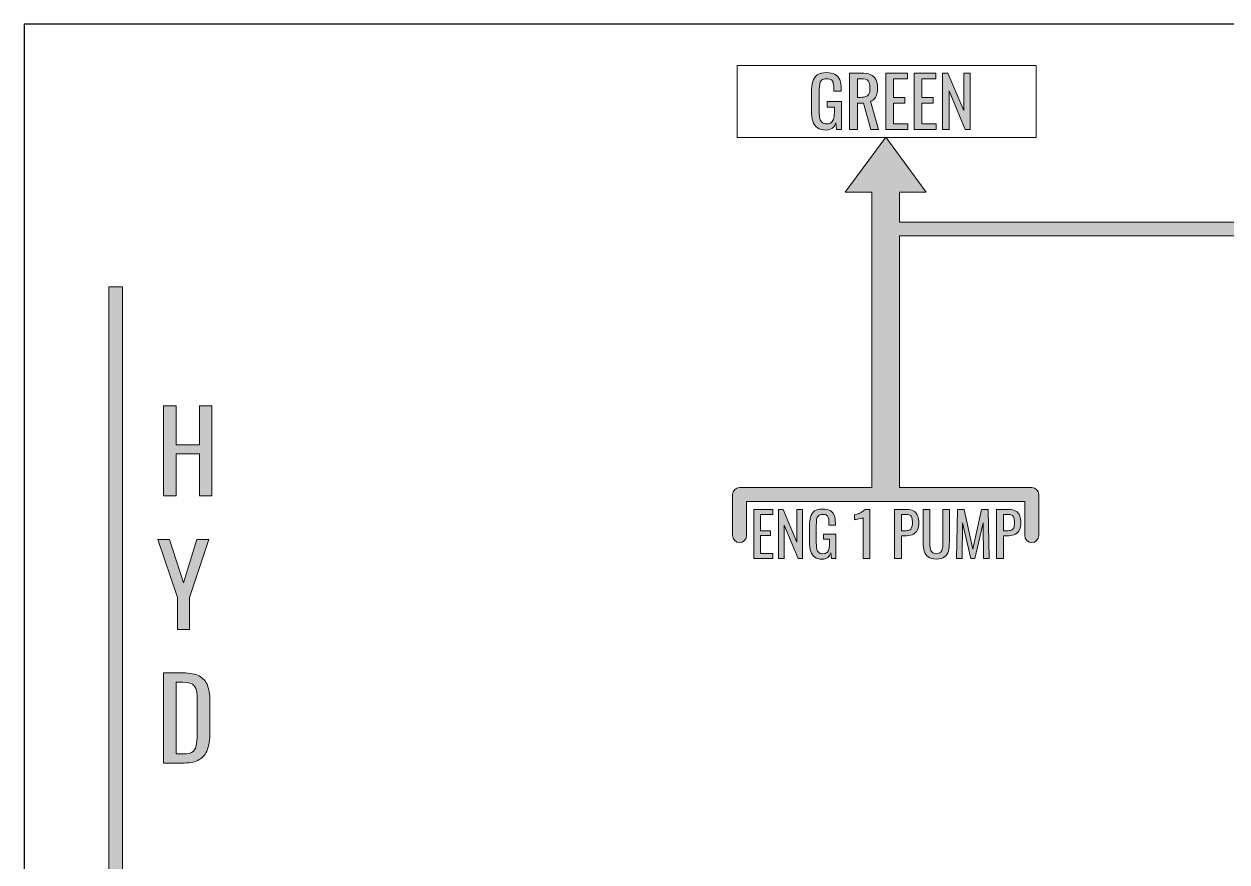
# Model space of a CAD drawing. Header units: inches. Extents: x 0 to 612, y 276 to 516.
# Drawn here: x 0.1 to 173.1, y 396 to 516.5 of the extents above; entities that cross this region are included whole.
import ezdxf

# ---------------------------------------------------------------- set-up
doc = ezdxf.new("R2010")
doc.units = ezdxf.units.IN
doc.header["$MEASUREMENT"] = 0
for name, color, linetype in [('HYD_Fuel_Holes v5_0', 7, 'Continuous'), ('LINES', 7, 'Continuous'), ('TEXT', 7, 'Continuous')]:
    doc.layers.add(name, color=color, linetype=linetype)

# ---------------------------------------------------------------- blocks, each defined once
blk = doc.blocks.new('block 7')
at = {"layer": 'HYD_Fuel_Holes v5_0', "color": 7, "lineweight": 25}
blk.add_lwpolyline([(611.88, 516.47), (0.12, 516.47)], dxfattribs=at)
blk = doc.blocks.new('block 16')
at = {"layer": 'HYD_Fuel_Holes v5_0', "color": 7, "lineweight": 25}
blk.add_lwpolyline([(0.12, 516.47), (0.12, 275.53)], dxfattribs=at)
blk = doc.blocks.new('block 127')
at = {"layer": 'LINES'}
h = blk.add_hatch(color=7, dxfattribs=at)
h.dxf.hatch_style = 2
edge = h.paths.add_edge_path()
edge.add_spline(control_points=[(395.33, 481), (395.33, 480.45), (394.89, 480), (394.33, 480), (394.33, 480), (386.77, 480), (386.77, 480), (386.22, 480), (385.77, 480.45), (385.77, 481), (385.77, 481), (385.77, 486), (385.77, 486), (385.77, 486), (354.28, 486), (354.28, 486), (354.28, 486), (354.28, 481.96), (354.28, 481.96), (354.28, 481.96), (348.8, 486), (348.8, 486), (348.8, 486), (314.43, 486), (314.43, 486), (314.01, 482.73), (311.62, 480.07), (308.49, 479.26), (308.49, 479.26), (308.49, 461.82), (308.49, 461.82), (308.49, 461.82), (327.49, 461.82), (327.49, 461.82), (328.05, 461.82), (328.49, 461.38), (328.49, 460.82), (328.49, 460.82), (328.49, 454.92), (328.49, 454.92), (328.49, 454.37), (328.05, 453.92), (327.49, 453.92), (326.94, 453.92), (326.49, 454.37), (326.49, 454.92), (326.49, 454.92), (326.49, 459.82), (326.49, 459.82), (326.49, 459.82), (286.49, 459.82), (286.49, 459.82), (286.49, 459.82), (286.49, 454.92), (286.49, 454.92), (286.49, 454.37), (286.05, 453.92), (285.49, 453.92), (284.94, 453.92), (284.49, 454.37), (284.49, 454.92), (284.49, 454.92), (284.49, 460.82), (284.49, 460.82), (284.49, 461.38), (284.94, 461.82), (285.49, 461.82), (285.49, 461.82), (304.49, 461.82), (304.49, 461.82), (304.49, 461.82), (304.49, 472.88), (304.49, 472.88), (304.49, 472.88), (283.38, 472.88), (283.38, 472.88), (283.38, 472.88), (277.91, 468.85), (277.91, 468.85), (277.91, 468.85), (277.91, 472.88), (277.91, 472.88), (277.91, 472.88), (250.32, 472.88), (250.32, 472.88), (250.32, 472.88), (250.32, 467.77), (250.32, 467.77), (250.32, 467.21), (249.87, 466.77), (249.32, 466.77), (249.32, 466.77), (243, 466.77), (243, 466.77), (242.45, 466.77), (242, 467.21), (242, 467.77), (242, 468.32), (242.45, 468.77), (243, 468.77), (243, 468.77), (248.32, 468.77), (248.32, 468.77), (248.32, 468.77), (248.32, 479), (248.32, 479), (248.32, 479), (243, 479), (243, 479), (242.45, 479), (242, 479.45), (242, 480), (242, 480.56), (242.45, 481), (243, 481), (243, 481), (249.32, 481), (249.32, 481), (249.87, 481), (250.32, 480.56), (250.32, 480), (250.32, 480), (250.32, 474.88), (250.32, 474.88), (250.32, 474.88), (277.91, 474.88), (277.91, 474.88), (277.91, 474.88), (277.91, 478.92), (277.91, 478.92), (277.91, 478.92), (283.38, 474.88), (283.38, 474.88), (283.38, 474.88), (304.49, 474.88), (304.49, 474.88), (304.49, 474.88), (304.49, 479.26), (304.49, 479.26), (301.36, 480.07), (298.97, 482.73), (298.56, 486), (298.56, 486), (126, 486), (126, 486), (126, 486), (126, 449.82), (126, 449.82), (126, 449.82), (145, 449.82), (145, 449.82), (145.55, 449.82), (146, 449.38), (146, 448.82), (146, 448.82), (146, 442.92), (146, 442.92), (146, 442.37), (145.55, 441.92), (145, 441.92), (144.45, 441.92), (144, 442.37), (144, 442.92), (144, 442.92), (144, 447.82), (144, 447.82), (144, 447.82), (104, 447.82), (104, 447.82), (104, 447.82), (104, 442.92), (104, 442.92), (104, 442.37), (103.55, 441.92), (103, 441.92), (102.45, 441.92), (102, 442.37), (102, 442.92), (102, 442.92), (102, 448.82), (102, 448.82), (102, 449.38), (102.45, 449.82), (103, 449.82), (103, 449.82), (122, 449.82), (122, 449.82), (122, 449.82), (122, 492.3), (122, 492.3), (122, 492.3), (118.16, 492.3), (118.16, 492.3), (118.16, 492.3), (124, 500.23), (124, 500.23), (124, 500.23), (129.84, 492.3), (129.84, 492.3), (129.84, 492.3), (126, 492.3), (126, 492.3), (126, 492.3), (126, 488), (126, 488), (126, 488), (299.5, 488), (299.5, 488), (300.05, 488), (300.5, 487.55), (300.5, 487), (300.5, 484.39), (302.17, 482.17), (304.49, 481.35), (304.49, 481.35), (304.49, 495.65), (304.49, 495.65), (304.49, 495.65), (300.65, 495.65), (300.65, 495.65), (300.65, 495.65), (306.49, 503.59), (306.49, 503.59), (306.49, 503.59), (312.34, 495.65), (312.34, 495.65), (312.34, 495.65), (308.49, 495.65), (308.49, 495.65), (308.49, 495.65), (308.49, 481.35), (308.49, 481.35), (310.82, 482.17), (312.49, 484.39), (312.49, 487), (312.49, 487.55), (312.94, 488), (313.49, 488), (313.49, 488), (348.8, 488), (348.8, 488), (348.8, 488), (354.28, 492.04), (354.28, 492.04), (354.28, 492.04), (354.28, 488), (354.28, 488), (354.28, 488), (385.77, 488), (385.77, 488), (385.77, 488), (385.77, 493), (385.77, 493), (385.77, 493.55), (386.22, 494), (386.77, 494), (386.77, 494), (394.33, 494), (394.33, 494), (394.89, 494), (395.33, 493.55), (395.33, 493), (395.33, 492.45), (394.89, 492), (394.33, 492), (394.33, 492), (387.77, 492), (387.77, 492), (387.77, 492), (387.77, 482), (387.77, 482), (387.77, 482), (394.33, 482), (394.33, 482), (394.89, 482), (395.33, 481.55), (395.33, 481)], knot_values=[0, 0, 0, 0, 1, 1, 1, 2, 2, 2, 3, 3, 3, 4, 4, 4, 5, 5, 5, 6, 6, 6, 7, 7, 7, 8, 8, 8, 9, 9, 9, 10, 10, 10, 11, 11, 11, 12, 12, 12, 13, 13, 13, 14, 14, 14, 15, 15, 15, 16, 16, 16, 17, 17, 17, 18, 18, 18, 19, 19, 19, 20, 20, 20, 21, 21, 21, 22, 22, 22, 23, 23, 23, 24, 24, 24, 25, 25, 25, 26, 26, 26, 27, 27, 27, 28, 28, 28, 29, 29, 29, 30, 30, 30, 31, 31, 31, 32, 32, 32, 33, 33, 33, 34, 34, 34, 35, 35, 35, 36, 36, 36, 37, 37, 37, 38, 38, 38, 39, 39, 39, 40, 40, 40, 41, 41, 41, 42, 42, 42, 43, 43, 43, 44, 44, 44, 45, 45, 45, 46, 46, 46, 47, 47, 47, 48, 48, 48, 49, 49, 49, 50, 50, 50, 51, 51, 51, 52, 52, 52, 53, 53, 53, 54, 54, 54, 55, 55, 55, 56, 56, 56, 57, 57, 57, 58, 58, 58, 59, 59, 59, 60, 60, 60, 61, 61, 61, 62, 62, 62, 63, 63, 63, 64, 64, 64, 65, 65, 65, 66, 66, 66, 67, 67, 67, 68, 68, 68, 69, 69, 69, 70, 70, 70, 71, 71, 71, 72, 72, 72, 73, 73, 73, 74, 74, 74, 75, 75, 75, 76, 76, 76, 77, 77, 77, 78, 78, 78, 79, 79, 79, 80, 80, 80, 81, 81, 81, 82, 82, 82, 83, 83, 83, 84, 84, 84, 85, 85, 85, 86, 86, 86, 87, 87, 87, 88, 88, 88, 89, 89, 89, 90, 90, 90, 91, 91, 91, 92, 92, 92, 92], degree=3, periodic=0)
at = {"layer": 'LINES', "lineweight": 0}
blk.add_open_spline([(395.33, 481), (395.33, 480.45), (394.89, 480), (394.33, 480), (394.33, 480), (386.77, 480), (386.77, 480), (386.22, 480), (385.77, 480.45), (385.77, 481), (385.77, 481), (385.77, 486), (385.77, 486), (385.77, 486), (354.28, 486), (354.28, 486), (354.28, 486), (354.28, 481.96), (354.28, 481.96), (354.28, 481.96), (348.8, 486), (348.8, 486), (348.8, 486), (314.43, 486), (314.43, 486), (314.01, 482.73), (311.62, 480.07), (308.49, 479.26), (308.49, 479.26), (308.49, 461.82), (308.49, 461.82), (308.49, 461.82), (327.49, 461.82), (327.49, 461.82), (328.05, 461.82), (328.49, 461.38), (328.49, 460.82), (328.49, 460.82), (328.49, 454.92), (328.49, 454.92), (328.49, 454.37), (328.05, 453.92), (327.49, 453.92), (326.94, 453.92), (326.49, 454.37), (326.49, 454.92), (326.49, 454.92), (326.49, 459.82), (326.49, 459.82), (326.49, 459.82), (286.49, 459.82), (286.49, 459.82), (286.49, 459.82), (286.49, 454.92), (286.49, 454.92), (286.49, 454.37), (286.05, 453.92), (285.49, 453.92), (284.94, 453.92), (284.49, 454.37), (284.49, 454.92), (284.49, 454.92), (284.49, 460.82), (284.49, 460.82), (284.49, 461.38), (284.94, 461.82), (285.49, 461.82), (285.49, 461.82), (304.49, 461.82), (304.49, 461.82), (304.49, 461.82), (304.49, 472.88), (304.49, 472.88), (304.49, 472.88), (283.38, 472.88), (283.38, 472.88), (283.38, 472.88), (277.91, 468.85), (277.91, 468.85), (277.91, 468.85), (277.91, 472.88), (277.91, 472.88), (277.91, 472.88), (250.32, 472.88), (250.32, 472.88), (250.32, 472.88), (250.32, 467.77), (250.32, 467.77), (250.32, 467.21), (249.87, 466.77), (249.32, 466.77), (249.32, 466.77), (243, 466.77), (243, 466.77), (242.45, 466.77), (242, 467.21), (242, 467.77), (242, 468.32), (242.45, 468.77), (243, 468.77), (243, 468.77), (248.32, 468.77), (248.32, 468.77), (248.32, 468.77), (248.32, 479), (248.32, 479), (248.32, 479), (243, 479), (243, 479), (242.45, 479), (242, 479.45), (242, 480), (242, 480.56), (242.45, 481), (243, 481), (243, 481), (249.32, 481), (249.32, 481), (249.87, 481), (250.32, 480.56), (250.32, 480), (250.32, 480), (250.32, 474.88), (250.32, 474.88), (250.32, 474.88), (277.91, 474.88), (277.91, 474.88), (277.91, 474.88), (277.91, 478.92), (277.91, 478.92), (277.91, 478.92), (283.38, 474.88), (283.38, 474.88), (283.38, 474.88), (304.49, 474.88), (304.49, 474.88), (304.49, 474.88), (304.49, 479.26), (304.49, 479.26), (301.36, 480.07), (298.97, 482.73), (298.56, 486), (298.56, 486), (126, 486), (126, 486), (126, 486), (126, 449.82), (126, 449.82), (126, 449.82), (145, 449.82), (145, 449.82), (145.55, 449.82), (146, 449.38), (146, 448.82), (146, 448.82), (146, 442.92), (146, 442.92), (146, 442.37), (145.55, 441.92), (145, 441.92), (144.45, 441.92), (144, 442.37), (144, 442.92), (144, 442.92), (144, 447.82), (144, 447.82), (144, 447.82), (104, 447.82), (104, 447.82), (104, 447.82), (104, 442.92), (104, 442.92), (104, 442.37), (103.55, 441.92), (103, 441.92), (102.45, 441.92), (102, 442.37), (102, 442.92), (102, 442.92), (102, 448.82), (102, 448.82), (102, 449.38), (102.45, 449.82), (103, 449.82), (103, 449.82), (122, 449.82), (122, 449.82), (122, 449.82), (122, 492.3), (122, 492.3), (122, 492.3), (118.16, 492.3), (118.16, 492.3), (118.16, 492.3), (124, 500.23), (124, 500.23), (124, 500.23), (129.84, 492.3), (129.84, 492.3), (129.84, 492.3), (126, 492.3), (126, 492.3), (126, 492.3), (126, 488), (126, 488), (126, 488), (299.5, 488), (299.5, 488), (300.05, 488), (300.5, 487.55), (300.5, 487), (300.5, 484.39), (302.17, 482.17), (304.49, 481.35), (304.49, 481.35), (304.49, 495.65), (304.49, 495.65), (304.49, 495.65), (300.65, 495.65), (300.65, 495.65), (300.65, 495.65), (306.49, 503.59), (306.49, 503.59), (306.49, 503.59), (312.34, 495.65), (312.34, 495.65), (312.34, 495.65), (308.49, 495.65), (308.49, 495.65), (308.49, 495.65), (308.49, 481.35), (308.49, 481.35), (310.82, 482.17), (312.49, 484.39), (312.49, 487), (312.49, 487.55), (312.94, 488), (313.49, 488), (313.49, 488), (348.8, 488), (348.8, 488), (348.8, 488), (354.28, 492.04), (354.28, 492.04), (354.28, 492.04), (354.28, 488), (354.28, 488), (354.28, 488), (385.77, 488), (385.77, 488), (385.77, 488), (385.77, 493), (385.77, 493), (385.77, 493.55), (386.22, 494), (386.77, 494), (386.77, 494), (394.33, 494), (394.33, 494), (394.89, 494), (395.33, 493.55), (395.33, 493), (395.33, 492.45), (394.89, 492), (394.33, 492), (394.33, 492), (387.77, 492), (387.77, 492), (387.77, 492), (387.77, 482), (387.77, 482), (387.77, 482), (394.33, 482), (394.33, 482), (394.89, 482), (395.33, 481.55), (395.33, 481)], degree=3, knots=[0, 0, 0, 0, 1, 1, 1, 2, 2, 2, 3, 3, 3, 4, 4, 4, 5, 5, 5, 6, 6, 6, 7, 7, 7, 8, 8, 8, 9, 9, 9, 10, 10, 10, 11, 11, 11, 12, 12, 12, 13, 13, 13, 14, 14, 14, 15, 15, 15, 16, 16, 16, 17, 17, 17, 18, 18, 18, 19, 19, 19, 20, 20, 20, 21, 21, 21, 22, 22, 22, 23, 23, 23, 24, 24, 24, 25, 25, 25, 26, 26, 26, 27, 27, 27, 28, 28, 28, 29, 29, 29, 30, 30, 30, 31, 31, 31, 32, 32, 32, 33, 33, 33, 34, 34, 34, 35, 35, 35, 36, 36, 36, 37, 37, 37, 38, 38, 38, 39, 39, 39, 40, 40, 40, 41, 41, 41, 42, 42, 42, 43, 43, 43, 44, 44, 44, 45, 45, 45, 46, 46, 46, 47, 47, 47, 48, 48, 48, 49, 49, 49, 50, 50, 50, 51, 51, 51, 52, 52, 52, 53, 53, 53, 54, 54, 54, 55, 55, 55, 56, 56, 56, 57, 57, 57, 58, 58, 58, 59, 59, 59, 60, 60, 60, 61, 61, 61, 62, 62, 62, 63, 63, 63, 64, 64, 64, 65, 65, 65, 66, 66, 66, 67, 67, 67, 68, 68, 68, 69, 69, 69, 70, 70, 70, 71, 71, 71, 72, 72, 72, 73, 73, 73, 74, 74, 74, 75, 75, 75, 76, 76, 76, 77, 77, 77, 78, 78, 78, 79, 79, 79, 80, 80, 80, 81, 81, 81, 82, 82, 82, 83, 83, 83, 84, 84, 84, 85, 85, 85, 86, 86, 86, 87, 87, 87, 88, 88, 88, 89, 89, 89, 90, 90, 90, 91, 91, 91, 92, 92, 92, 92], dxfattribs=at)
blk = doc.blocks.new('block 129')
at = {"layer": 'TEXT'}
h = blk.add_hatch(color=7, dxfattribs=at)
h.dxf.hatch_style = 2
edge = h.paths.add_edge_path()
edge.add_spline(control_points=[(115.4, 505.4), (114.9, 505.4), (114.49, 505.51), (114.19, 505.73), (113.88, 505.94), (113.66, 506.26), (113.53, 506.67), (113.39, 507.08), (113.32, 507.58), (113.32, 508.16), (113.32, 508.16), (113.32, 510.87), (113.32, 510.87), (113.32, 511.46), (113.38, 511.97), (113.51, 512.38), (113.63, 512.8), (113.85, 513.12), (114.17, 513.34), (114.48, 513.56), (114.93, 513.67), (115.49, 513.67), (116, 513.67), (116.41, 513.58), (116.72, 513.42), (117.03, 513.25), (117.25, 512.98), (117.39, 512.63), (117.53, 512.29), (117.6, 511.84), (117.6, 511.31), (117.6, 511.31), (117.6, 511.01), (117.6, 511.01), (117.6, 511.01), (116.54, 511.01), (116.54, 511.01), (116.54, 511.01), (116.54, 511.26), (116.54, 511.26), (116.54, 511.61), (116.52, 511.9), (116.47, 512.12), (116.43, 512.35), (116.33, 512.52), (116.19, 512.62), (116.04, 512.73), (115.82, 512.79), (115.51, 512.79), (115.18, 512.79), (114.94, 512.71), (114.79, 512.56), (114.64, 512.41), (114.54, 512.2), (114.51, 511.94), (114.47, 511.67), (114.45, 511.37), (114.45, 511.04), (114.45, 511.04), (114.45, 508.04), (114.45, 508.04), (114.45, 507.65), (114.48, 507.33), (114.54, 507.07), (114.59, 506.81), (114.7, 506.62), (114.86, 506.49), (115.02, 506.36), (115.25, 506.3), (115.54, 506.3), (115.84, 506.3), (116.06, 506.37), (116.22, 506.51), (116.38, 506.65), (116.49, 506.86), (116.55, 507.13), (116.61, 507.4), (116.64, 507.74), (116.64, 508.15), (116.64, 508.15), (116.64, 508.71), (116.64, 508.71), (116.64, 508.71), (115.61, 508.71), (115.61, 508.71), (115.61, 508.71), (115.61, 509.51), (115.61, 509.51), (115.61, 509.51), (117.66, 509.51), (117.66, 509.51), (117.66, 509.51), (117.66, 505.5), (117.66, 505.5), (117.66, 505.5), (116.95, 505.5), (116.95, 505.5), (116.95, 505.5), (116.84, 506.43), (116.84, 506.43), (116.74, 506.13), (116.57, 505.88), (116.34, 505.69), (116.12, 505.5), (115.8, 505.4), (115.4, 505.4)], knot_values=[0, 0, 0, 0, 1, 1, 1, 2, 2, 2, 3, 3, 3, 4, 4, 4, 5, 5, 5, 6, 6, 6, 7, 7, 7, 8, 8, 8, 9, 9, 9, 10, 10, 10, 11, 11, 11, 12, 12, 12, 13, 13, 13, 14, 14, 14, 15, 15, 15, 16, 16, 16, 17, 17, 17, 18, 18, 18, 19, 19, 19, 20, 20, 20, 21, 21, 21, 22, 22, 22, 23, 23, 23, 24, 24, 24, 25, 25, 25, 26, 26, 26, 27, 27, 27, 28, 28, 28, 29, 29, 29, 30, 30, 30, 31, 31, 31, 32, 32, 32, 33, 33, 33, 34, 34, 34, 35, 35, 35, 35], degree=3, periodic=0)
h = blk.add_hatch(color=7, dxfattribs=at)
h.dxf.hatch_style = 2
edge = h.paths.add_edge_path()
edge.add_spline(control_points=[(118.82, 505.5), (118.82, 505.5), (118.82, 513.6), (118.82, 513.6), (118.82, 513.6), (120.45, 513.6), (120.45, 513.6), (120.99, 513.6), (121.44, 513.53), (121.79, 513.38), (122.15, 513.24), (122.41, 513.01), (122.58, 512.69), (122.75, 512.38), (122.83, 511.96), (122.83, 511.45), (122.83, 511.14), (122.8, 510.85), (122.73, 510.6), (122.67, 510.34), (122.56, 510.12), (122.41, 509.94), (122.27, 509.77), (122.07, 509.64), (121.83, 509.56), (121.83, 509.56), (122.98, 505.5), (122.98, 505.5), (122.98, 505.5), (121.89, 505.5), (121.89, 505.5), (121.89, 505.5), (120.83, 509.3), (120.83, 509.3), (120.83, 509.3), (119.95, 509.3), (119.95, 509.3), (119.95, 509.3), (119.95, 505.5), (119.95, 505.5), (119.95, 505.5), (118.82, 505.5), (118.82, 505.5)], knot_values=[0, 0, 0, 0, 1, 1, 1, 2, 2, 2, 3, 3, 3, 4, 4, 4, 5, 5, 5, 6, 6, 6, 7, 7, 7, 8, 8, 8, 9, 9, 9, 10, 10, 10, 11, 11, 11, 12, 12, 12, 13, 13, 13, 14, 14, 14, 14], degree=3, periodic=0)
edge = h.paths.add_edge_path()
edge.add_spline(control_points=[(119.95, 510.11), (119.95, 510.11), (120.38, 510.11), (120.38, 510.11), (120.7, 510.11), (120.96, 510.15), (121.16, 510.23), (121.36, 510.31), (121.51, 510.45), (121.6, 510.64), (121.7, 510.83), (121.74, 511.1), (121.74, 511.45), (121.74, 511.92), (121.66, 512.27), (121.48, 512.48), (121.31, 512.69), (120.97, 512.79), (120.45, 512.79), (120.45, 512.79), (119.95, 512.79), (119.95, 512.79), (119.95, 512.79), (119.95, 510.11), (119.95, 510.11)], knot_values=[0, 0, 0, 0, 1, 1, 1, 2, 2, 2, 3, 3, 3, 4, 4, 4, 5, 5, 5, 6, 6, 6, 7, 7, 7, 8, 8, 8, 8], degree=3, periodic=0)
h = blk.add_hatch(color=7, dxfattribs=at)
h.dxf.hatch_style = 2
h.paths.add_polyline_path([(124.01, 505.5), (124.01, 513.6), (127.15, 513.6), (127.15, 512.76), (125.14, 512.76), (125.14, 510.08), (126.77, 510.08), (126.77, 509.28), (125.14, 509.28), (125.14, 506.31), (127.17, 506.31), (127.17, 505.5)])
h = blk.add_hatch(color=7, dxfattribs=at)
h.dxf.hatch_style = 2
h.paths.add_polyline_path([(128.08, 505.5), (128.08, 513.6), (131.22, 513.6), (131.22, 512.76), (129.21, 512.76), (129.21, 510.08), (130.84, 510.08), (130.84, 509.28), (129.21, 509.28), (129.21, 506.31), (131.24, 506.31), (131.24, 505.5)])
h = blk.add_hatch(color=7, dxfattribs=at)
h.dxf.hatch_style = 2
h.paths.add_polyline_path([(132.15, 505.5), (132.15, 513.6), (132.92, 513.6), (135.22, 508.22), (135.22, 513.6), (136.16, 513.6), (136.16, 505.5), (135.44, 505.5), (133.11, 511.03), (133.11, 505.5)])
at = {"layer": 'TEXT', "lineweight": 0}
for points in [[(124.01, 505.5), (124.01, 513.6), (127.15, 513.6), (127.15, 512.76), (125.14, 512.76), (125.14, 510.08), (126.77, 510.08), (126.77, 509.28), (125.14, 509.28), (125.14, 506.31), (127.17, 506.31), (127.17, 505.5), (124.01, 505.5)], [(128.08, 505.5), (128.08, 513.6), (131.22, 513.6), (131.22, 512.76), (129.21, 512.76), (129.21, 510.08), (130.84, 510.08), (130.84, 509.28), (129.21, 509.28), (129.21, 506.31), (131.24, 506.31), (131.24, 505.5), (128.08, 505.5)], [(132.15, 505.5), (132.15, 513.6), (132.92, 513.6), (135.22, 508.22), (135.22, 513.6), (136.16, 513.6), (136.16, 505.5), (135.44, 505.5), (133.11, 511.03), (133.11, 505.5), (132.15, 505.5)]]:
    blk.add_lwpolyline(points, dxfattribs=at)
for points, knots in [([(115.4, 505.4), (114.9, 505.4), (114.49, 505.51), (114.19, 505.73), (113.88, 505.94), (113.66, 506.26), (113.53, 506.67), (113.39, 507.08), (113.32, 507.58), (113.32, 508.16), (113.32, 508.16), (113.32, 510.87), (113.32, 510.87), (113.32, 511.46), (113.38, 511.97), (113.51, 512.38), (113.63, 512.8), (113.85, 513.12), (114.17, 513.34), (114.48, 513.56), (114.93, 513.67), (115.49, 513.67), (116, 513.67), (116.41, 513.58), (116.72, 513.42), (117.03, 513.25), (117.25, 512.98), (117.39, 512.63), (117.53, 512.29), (117.6, 511.84), (117.6, 511.31), (117.6, 511.31), (117.6, 511.01), (117.6, 511.01), (117.6, 511.01), (116.54, 511.01), (116.54, 511.01), (116.54, 511.01), (116.54, 511.26), (116.54, 511.26), (116.54, 511.61), (116.52, 511.9), (116.47, 512.12), (116.43, 512.35), (116.33, 512.52), (116.19, 512.62), (116.04, 512.73), (115.82, 512.79), (115.51, 512.79), (115.18, 512.79), (114.94, 512.71), (114.79, 512.56), (114.64, 512.41), (114.54, 512.2), (114.51, 511.94), (114.47, 511.67), (114.45, 511.37), (114.45, 511.04), (114.45, 511.04), (114.45, 508.04), (114.45, 508.04), (114.45, 507.65), (114.48, 507.33), (114.54, 507.07), (114.59, 506.81), (114.7, 506.62), (114.86, 506.49), (115.02, 506.36), (115.25, 506.3), (115.54, 506.3), (115.84, 506.3), (116.06, 506.37), (116.22, 506.51), (116.38, 506.65), (116.49, 506.86), (116.55, 507.13), (116.61, 507.4), (116.64, 507.74), (116.64, 508.15), (116.64, 508.15), (116.64, 508.71), (116.64, 508.71), (116.64, 508.71), (115.61, 508.71), (115.61, 508.71), (115.61, 508.71), (115.61, 509.51), (115.61, 509.51), (115.61, 509.51), (117.66, 509.51), (117.66, 509.51), (117.66, 509.51), (117.66, 505.5), (117.66, 505.5), (117.66, 505.5), (116.95, 505.5), (116.95, 505.5), (116.95, 505.5), (116.84, 506.43), (116.84, 506.43), (116.74, 506.13), (116.57, 505.88), (116.34, 505.69), (116.12, 505.5), (115.8, 505.4), (115.4, 505.4)], [0, 0, 0, 0, 1, 1, 1, 2, 2, 2, 3, 3, 3, 4, 4, 4, 5, 5, 5, 6, 6, 6, 7, 7, 7, 8, 8, 8, 9, 9, 9, 10, 10, 10, 11, 11, 11, 12, 12, 12, 13, 13, 13, 14, 14, 14, 15, 15, 15, 16, 16, 16, 17, 17, 17, 18, 18, 18, 19, 19, 19, 20, 20, 20, 21, 21, 21, 22, 22, 22, 23, 23, 23, 24, 24, 24, 25, 25, 25, 26, 26, 26, 27, 27, 27, 28, 28, 28, 29, 29, 29, 30, 30, 30, 31, 31, 31, 32, 32, 32, 33, 33, 33, 34, 34, 34, 35, 35, 35, 35]), ([(118.82, 505.5), (118.82, 505.5), (118.82, 513.6), (118.82, 513.6), (118.82, 513.6), (120.45, 513.6), (120.45, 513.6), (120.99, 513.6), (121.44, 513.53), (121.79, 513.38), (122.15, 513.24), (122.41, 513.01), (122.58, 512.69), (122.75, 512.38), (122.83, 511.96), (122.83, 511.45), (122.83, 511.14), (122.8, 510.85), (122.73, 510.6), (122.67, 510.34), (122.56, 510.12), (122.41, 509.94), (122.27, 509.77), (122.07, 509.64), (121.83, 509.56), (121.83, 509.56), (122.98, 505.5), (122.98, 505.5), (122.98, 505.5), (121.89, 505.5), (121.89, 505.5), (121.89, 505.5), (120.83, 509.3), (120.83, 509.3), (120.83, 509.3), (119.95, 509.3), (119.95, 509.3), (119.95, 509.3), (119.95, 505.5), (119.95, 505.5), (119.95, 505.5), (118.82, 505.5), (118.82, 505.5)], [0, 0, 0, 0, 1, 1, 1, 2, 2, 2, 3, 3, 3, 4, 4, 4, 5, 5, 5, 6, 6, 6, 7, 7, 7, 8, 8, 8, 9, 9, 9, 10, 10, 10, 11, 11, 11, 12, 12, 12, 13, 13, 13, 14, 14, 14, 14]), ([(119.95, 510.11), (119.95, 510.11), (120.38, 510.11), (120.38, 510.11), (120.7, 510.11), (120.96, 510.15), (121.16, 510.23), (121.36, 510.31), (121.51, 510.45), (121.6, 510.64), (121.7, 510.83), (121.74, 511.1), (121.74, 511.45), (121.74, 511.92), (121.66, 512.27), (121.48, 512.48), (121.31, 512.69), (120.97, 512.79), (120.45, 512.79), (120.45, 512.79), (119.95, 512.79), (119.95, 512.79), (119.95, 512.79), (119.95, 510.11), (119.95, 510.11)], [0, 0, 0, 0, 1, 1, 1, 2, 2, 2, 3, 3, 3, 4, 4, 4, 5, 5, 5, 6, 6, 6, 7, 7, 7, 8, 8, 8, 8])]:
    blk.add_open_spline(points, degree=3, knots=knots, dxfattribs=at)
blk = doc.blocks.new('block 136')
at = {"layer": 'TEXT'}
h = blk.add_hatch(color=7, dxfattribs=at)
h.dxf.hatch_style = 2
h.paths.add_polyline_path([(105.41, 439.42), (105.41, 446.71), (108.24, 446.71), (108.24, 445.96), (106.43, 445.96), (106.43, 443.54), (107.89, 443.54), (107.89, 442.82), (106.43, 442.82), (106.43, 440.15), (108.25, 440.15), (108.25, 439.42)])
h = blk.add_hatch(color=7, dxfattribs=at)
h.dxf.hatch_style = 2
h.paths.add_polyline_path([(109.07, 439.42), (109.07, 446.71), (109.77, 446.71), (111.84, 441.87), (111.84, 446.71), (112.68, 446.71), (112.68, 439.42), (112.03, 439.42), (109.94, 444.4), (109.94, 439.42)])
h = blk.add_hatch(color=7, dxfattribs=at)
h.dxf.hatch_style = 2
edge = h.paths.add_edge_path()
edge.add_spline(control_points=[(115.56, 439.33), (115.11, 439.33), (114.74, 439.43), (114.47, 439.62), (114.2, 439.82), (114, 440.1), (113.87, 440.48), (113.75, 440.85), (113.69, 441.29), (113.69, 441.82), (113.69, 441.82), (113.69, 444.25), (113.69, 444.25), (113.69, 444.79), (113.75, 445.24), (113.86, 445.62), (113.97, 445.99), (114.17, 446.28), (114.45, 446.48), (114.74, 446.68), (115.13, 446.77), (115.64, 446.77), (116.1, 446.77), (116.47, 446.7), (116.75, 446.55), (117.02, 446.39), (117.23, 446.16), (117.35, 445.84), (117.48, 445.53), (117.54, 445.13), (117.54, 444.65), (117.54, 444.65), (117.54, 444.38), (117.54, 444.38), (117.54, 444.38), (116.59, 444.38), (116.59, 444.38), (116.59, 444.38), (116.59, 444.61), (116.59, 444.61), (116.59, 444.92), (116.57, 445.18), (116.52, 445.38), (116.48, 445.59), (116.4, 445.74), (116.27, 445.83), (116.14, 445.93), (115.94, 445.98), (115.66, 445.98), (115.36, 445.98), (115.14, 445.91), (115.01, 445.78), (114.87, 445.64), (114.79, 445.45), (114.76, 445.21), (114.72, 444.98), (114.71, 444.71), (114.71, 444.41), (114.71, 444.41), (114.71, 441.71), (114.71, 441.71), (114.71, 441.36), (114.73, 441.07), (114.78, 440.83), (114.83, 440.6), (114.93, 440.43), (115.08, 440.31), (115.22, 440.2), (115.42, 440.14), (115.69, 440.14), (115.95, 440.14), (116.16, 440.21), (116.3, 440.33), (116.44, 440.46), (116.54, 440.64), (116.6, 440.89), (116.65, 441.13), (116.68, 441.44), (116.68, 441.81), (116.68, 441.81), (116.68, 442.31), (116.68, 442.31), (116.68, 442.31), (115.75, 442.31), (115.75, 442.31), (115.75, 442.31), (115.75, 443.03), (115.75, 443.03), (115.75, 443.03), (117.6, 443.03), (117.6, 443.03), (117.6, 443.03), (117.6, 439.42), (117.6, 439.42), (117.6, 439.42), (116.96, 439.42), (116.96, 439.42), (116.96, 439.42), (116.86, 440.26), (116.86, 440.26), (116.76, 439.99), (116.61, 439.77), (116.41, 439.59), (116.2, 439.42), (115.92, 439.33), (115.56, 439.33)], knot_values=[0, 0, 0, 0, 1, 1, 1, 2, 2, 2, 3, 3, 3, 4, 4, 4, 5, 5, 5, 6, 6, 6, 7, 7, 7, 8, 8, 8, 9, 9, 9, 10, 10, 10, 11, 11, 11, 12, 12, 12, 13, 13, 13, 14, 14, 14, 15, 15, 15, 16, 16, 16, 17, 17, 17, 18, 18, 18, 19, 19, 19, 20, 20, 20, 21, 21, 21, 22, 22, 22, 23, 23, 23, 24, 24, 24, 25, 25, 25, 26, 26, 26, 27, 27, 27, 28, 28, 28, 29, 29, 29, 30, 30, 30, 31, 31, 31, 32, 32, 32, 33, 33, 33, 34, 34, 34, 35, 35, 35, 35], degree=3, periodic=0)
h = blk.add_hatch(color=7, dxfattribs=at)
h.dxf.hatch_style = 2
edge = h.paths.add_edge_path()
edge.add_spline(control_points=[(121.67, 439.42), (121.67, 439.42), (121.67, 445.45), (121.67, 445.45), (121.67, 445.45), (121.6, 445.43), (121.47, 445.4), (121.34, 445.37), (121.2, 445.34), (121.03, 445.31), (120.87, 445.28), (120.73, 445.25), (120.6, 445.23), (120.48, 445.2), (120.41, 445.19), (120.4, 445.19), (120.4, 445.19), (120.4, 445.92), (120.4, 445.92), (120.51, 445.94), (120.62, 445.98), (120.76, 446.02), (120.89, 446.06), (121.03, 446.11), (121.17, 446.17), (121.31, 446.23), (121.45, 446.31), (121.58, 446.4), (121.71, 446.49), (121.82, 446.59), (121.91, 446.71), (121.91, 446.71), (122.64, 446.71), (122.64, 446.71), (122.64, 446.71), (122.64, 439.42), (122.64, 439.42), (122.64, 439.42), (121.67, 439.42), (121.67, 439.42)], knot_values=[0, 0, 0, 0, 1, 1, 1, 2, 2, 2, 3, 3, 3, 4, 4, 4, 5, 5, 5, 6, 6, 6, 7, 7, 7, 8, 8, 8, 9, 9, 9, 10, 10, 10, 11, 11, 11, 12, 12, 12, 13, 13, 13, 13], degree=3, periodic=0)
h = blk.add_hatch(color=7, dxfattribs=at)
h.dxf.hatch_style = 2
edge = h.paths.add_edge_path()
edge.add_spline(control_points=[(126.33, 439.42), (126.33, 439.42), (126.33, 446.71), (126.33, 446.71), (126.33, 446.71), (128.13, 446.71), (128.13, 446.71), (128.57, 446.71), (128.92, 446.63), (129.18, 446.47), (129.44, 446.31), (129.63, 446.08), (129.75, 445.78), (129.87, 445.48), (129.93, 445.12), (129.93, 444.7), (129.93, 444.31), (129.87, 443.98), (129.73, 443.7), (129.6, 443.41), (129.4, 443.2), (129.13, 443.04), (128.87, 442.89), (128.54, 442.81), (128.14, 442.81), (128.14, 442.81), (127.34, 442.81), (127.34, 442.81), (127.34, 442.81), (127.34, 439.42), (127.34, 439.42), (127.34, 439.42), (126.33, 439.42), (126.33, 439.42)], knot_values=[0, 0, 0, 0, 1, 1, 1, 2, 2, 2, 3, 3, 3, 4, 4, 4, 5, 5, 5, 6, 6, 6, 7, 7, 7, 8, 8, 8, 9, 9, 9, 10, 10, 10, 11, 11, 11, 11], degree=3, periodic=0)
edge = h.paths.add_edge_path()
edge.add_spline(control_points=[(127.34, 443.54), (127.34, 443.54), (127.81, 443.54), (127.81, 443.54), (128.1, 443.54), (128.34, 443.58), (128.5, 443.64), (128.67, 443.71), (128.79, 443.82), (128.86, 443.99), (128.94, 444.15), (128.97, 444.39), (128.97, 444.69), (128.97, 445.03), (128.95, 445.3), (128.9, 445.49), (128.84, 445.67), (128.74, 445.8), (128.58, 445.88), (128.41, 445.95), (128.16, 445.98), (127.82, 445.98), (127.82, 445.98), (127.34, 445.98), (127.34, 445.98), (127.34, 445.98), (127.34, 443.54), (127.34, 443.54)], knot_values=[0, 0, 0, 0, 1, 1, 1, 2, 2, 2, 3, 3, 3, 4, 4, 4, 5, 5, 5, 6, 6, 6, 7, 7, 7, 8, 8, 8, 9, 9, 9, 9], degree=3, periodic=0)
h = blk.add_hatch(color=7, dxfattribs=at)
h.dxf.hatch_style = 2
edge = h.paths.add_edge_path()
edge.add_spline(control_points=[(132.53, 439.34), (132, 439.34), (131.59, 439.45), (131.31, 439.66), (131.03, 439.87), (130.84, 440.16), (130.74, 440.54), (130.63, 440.92), (130.58, 441.37), (130.58, 441.88), (130.58, 441.88), (130.58, 446.71), (130.58, 446.71), (130.58, 446.71), (131.55, 446.71), (131.55, 446.71), (131.55, 446.71), (131.55, 441.83), (131.55, 441.83), (131.55, 441.52), (131.58, 441.24), (131.62, 440.98), (131.66, 440.72), (131.75, 440.52), (131.89, 440.37), (132.03, 440.22), (132.24, 440.14), (132.53, 440.14), (132.81, 440.14), (133.03, 440.22), (133.17, 440.37), (133.3, 440.52), (133.39, 440.72), (133.44, 440.98), (133.48, 441.24), (133.5, 441.52), (133.5, 441.83), (133.5, 441.83), (133.5, 446.71), (133.5, 446.71), (133.5, 446.71), (134.46, 446.71), (134.46, 446.71), (134.46, 446.71), (134.46, 441.88), (134.46, 441.88), (134.46, 441.37), (134.41, 440.92), (134.31, 440.54), (134.21, 440.16), (134.02, 439.87), (133.74, 439.66), (133.46, 439.45), (133.05, 439.34), (132.53, 439.34)], knot_values=[0, 0, 0, 0, 1, 1, 1, 2, 2, 2, 3, 3, 3, 4, 4, 4, 5, 5, 5, 6, 6, 6, 7, 7, 7, 8, 8, 8, 9, 9, 9, 10, 10, 10, 11, 11, 11, 12, 12, 12, 13, 13, 13, 14, 14, 14, 15, 15, 15, 16, 16, 16, 17, 17, 17, 18, 18, 18, 18], degree=3, periodic=0)
h = blk.add_hatch(color=7, dxfattribs=at)
h.dxf.hatch_style = 2
h.paths.add_polyline_path([(135.51, 439.42), (135.65, 446.71), (136.65, 446.71), (137.94, 440.8), (139.23, 446.71), (140.22, 446.71), (140.36, 439.42), (139.54, 439.42), (139.46, 444.71), (138.22, 439.42), (137.65, 439.42), (136.42, 444.71), (136.34, 439.42)])
h = blk.add_hatch(color=7, dxfattribs=at)
h.dxf.hatch_style = 2
edge = h.paths.add_edge_path()
edge.add_spline(control_points=[(141.47, 439.42), (141.47, 439.42), (141.47, 446.71), (141.47, 446.71), (141.47, 446.71), (143.28, 446.71), (143.28, 446.71), (143.72, 446.71), (144.07, 446.63), (144.33, 446.47), (144.59, 446.31), (144.78, 446.08), (144.9, 445.78), (145.02, 445.48), (145.08, 445.12), (145.08, 444.7), (145.08, 444.31), (145.01, 443.98), (144.88, 443.7), (144.74, 443.41), (144.54, 443.2), (144.28, 443.04), (144.02, 442.89), (143.69, 442.81), (143.29, 442.81), (143.29, 442.81), (142.49, 442.81), (142.49, 442.81), (142.49, 442.81), (142.49, 439.42), (142.49, 439.42), (142.49, 439.42), (141.47, 439.42), (141.47, 439.42)], knot_values=[0, 0, 0, 0, 1, 1, 1, 2, 2, 2, 3, 3, 3, 4, 4, 4, 5, 5, 5, 6, 6, 6, 7, 7, 7, 8, 8, 8, 9, 9, 9, 10, 10, 10, 11, 11, 11, 11], degree=3, periodic=0)
edge = h.paths.add_edge_path()
edge.add_spline(control_points=[(142.49, 443.54), (142.49, 443.54), (142.96, 443.54), (142.96, 443.54), (143.25, 443.54), (143.48, 443.58), (143.65, 443.64), (143.82, 443.71), (143.94, 443.82), (144.01, 443.99), (144.08, 444.15), (144.12, 444.39), (144.12, 444.69), (144.12, 445.03), (144.09, 445.3), (144.04, 445.49), (143.99, 445.67), (143.88, 445.8), (143.72, 445.88), (143.56, 445.95), (143.31, 445.98), (142.97, 445.98), (142.97, 445.98), (142.49, 445.98), (142.49, 445.98), (142.49, 445.98), (142.49, 443.54), (142.49, 443.54)], knot_values=[0, 0, 0, 0, 1, 1, 1, 2, 2, 2, 3, 3, 3, 4, 4, 4, 5, 5, 5, 6, 6, 6, 7, 7, 7, 8, 8, 8, 9, 9, 9, 9], degree=3, periodic=0)
at = {"layer": 'TEXT', "lineweight": 0}
for points in [[(105.41, 439.42), (105.41, 446.71), (108.24, 446.71), (108.24, 445.96), (106.43, 445.96), (106.43, 443.54), (107.89, 443.54), (107.89, 442.82), (106.43, 442.82), (106.43, 440.15), (108.25, 440.15), (108.25, 439.42), (105.41, 439.42)], [(109.07, 439.42), (109.07, 446.71), (109.77, 446.71), (111.84, 441.87), (111.84, 446.71), (112.68, 446.71), (112.68, 439.42), (112.03, 439.42), (109.94, 444.4), (109.94, 439.42), (109.07, 439.42)], [(135.51, 439.42), (135.65, 446.71), (136.65, 446.71), (137.94, 440.8), (139.23, 446.71), (140.22, 446.71), (140.36, 439.42), (139.54, 439.42), (139.46, 444.71), (138.22, 439.42), (137.65, 439.42), (136.42, 444.71), (136.34, 439.42), (135.51, 439.42)]]:
    blk.add_lwpolyline(points, dxfattribs=at)
for points, knots in [([(115.56, 439.33), (115.11, 439.33), (114.74, 439.43), (114.47, 439.62), (114.2, 439.82), (114, 440.1), (113.87, 440.48), (113.75, 440.85), (113.69, 441.29), (113.69, 441.82), (113.69, 441.82), (113.69, 444.25), (113.69, 444.25), (113.69, 444.79), (113.75, 445.24), (113.86, 445.62), (113.97, 445.99), (114.17, 446.28), (114.45, 446.48), (114.74, 446.68), (115.13, 446.77), (115.64, 446.77), (116.1, 446.77), (116.47, 446.7), (116.75, 446.55), (117.02, 446.39), (117.23, 446.16), (117.35, 445.84), (117.48, 445.53), (117.54, 445.13), (117.54, 444.65), (117.54, 444.65), (117.54, 444.38), (117.54, 444.38), (117.54, 444.38), (116.59, 444.38), (116.59, 444.38), (116.59, 444.38), (116.59, 444.61), (116.59, 444.61), (116.59, 444.92), (116.57, 445.18), (116.52, 445.38), (116.48, 445.59), (116.4, 445.74), (116.27, 445.83), (116.14, 445.93), (115.94, 445.98), (115.66, 445.98), (115.36, 445.98), (115.14, 445.91), (115.01, 445.78), (114.87, 445.64), (114.79, 445.45), (114.76, 445.21), (114.72, 444.98), (114.71, 444.71), (114.71, 444.41), (114.71, 444.41), (114.71, 441.71), (114.71, 441.71), (114.71, 441.36), (114.73, 441.07), (114.78, 440.83), (114.83, 440.6), (114.93, 440.43), (115.08, 440.31), (115.22, 440.2), (115.42, 440.14), (115.69, 440.14), (115.95, 440.14), (116.16, 440.21), (116.3, 440.33), (116.44, 440.46), (116.54, 440.64), (116.6, 440.89), (116.65, 441.13), (116.68, 441.44), (116.68, 441.81), (116.68, 441.81), (116.68, 442.31), (116.68, 442.31), (116.68, 442.31), (115.75, 442.31), (115.75, 442.31), (115.75, 442.31), (115.75, 443.03), (115.75, 443.03), (115.75, 443.03), (117.6, 443.03), (117.6, 443.03), (117.6, 443.03), (117.6, 439.42), (117.6, 439.42), (117.6, 439.42), (116.96, 439.42), (116.96, 439.42), (116.96, 439.42), (116.86, 440.26), (116.86, 440.26), (116.76, 439.99), (116.61, 439.77), (116.41, 439.59), (116.2, 439.42), (115.92, 439.33), (115.56, 439.33)], [0, 0, 0, 0, 1, 1, 1, 2, 2, 2, 3, 3, 3, 4, 4, 4, 5, 5, 5, 6, 6, 6, 7, 7, 7, 8, 8, 8, 9, 9, 9, 10, 10, 10, 11, 11, 11, 12, 12, 12, 13, 13, 13, 14, 14, 14, 15, 15, 15, 16, 16, 16, 17, 17, 17, 18, 18, 18, 19, 19, 19, 20, 20, 20, 21, 21, 21, 22, 22, 22, 23, 23, 23, 24, 24, 24, 25, 25, 25, 26, 26, 26, 27, 27, 27, 28, 28, 28, 29, 29, 29, 30, 30, 30, 31, 31, 31, 32, 32, 32, 33, 33, 33, 34, 34, 34, 35, 35, 35, 35]), ([(121.67, 439.42), (121.67, 439.42), (121.67, 445.45), (121.67, 445.45), (121.67, 445.45), (121.6, 445.43), (121.47, 445.4), (121.34, 445.37), (121.2, 445.34), (121.03, 445.31), (120.87, 445.28), (120.73, 445.25), (120.6, 445.23), (120.48, 445.2), (120.41, 445.19), (120.4, 445.19), (120.4, 445.19), (120.4, 445.92), (120.4, 445.92), (120.51, 445.94), (120.62, 445.98), (120.76, 446.02), (120.89, 446.06), (121.03, 446.11), (121.17, 446.17), (121.31, 446.23), (121.45, 446.31), (121.58, 446.4), (121.71, 446.49), (121.82, 446.59), (121.91, 446.71), (121.91, 446.71), (122.64, 446.71), (122.64, 446.71), (122.64, 446.71), (122.64, 439.42), (122.64, 439.42), (122.64, 439.42), (121.67, 439.42), (121.67, 439.42)], [0, 0, 0, 0, 1, 1, 1, 2, 2, 2, 3, 3, 3, 4, 4, 4, 5, 5, 5, 6, 6, 6, 7, 7, 7, 8, 8, 8, 9, 9, 9, 10, 10, 10, 11, 11, 11, 12, 12, 12, 13, 13, 13, 13]), ([(126.33, 439.42), (126.33, 439.42), (126.33, 446.71), (126.33, 446.71), (126.33, 446.71), (128.13, 446.71), (128.13, 446.71), (128.57, 446.71), (128.92, 446.63), (129.18, 446.47), (129.44, 446.31), (129.63, 446.08), (129.75, 445.78), (129.87, 445.48), (129.93, 445.12), (129.93, 444.7), (129.93, 444.31), (129.87, 443.98), (129.73, 443.7), (129.6, 443.41), (129.4, 443.2), (129.13, 443.04), (128.87, 442.89), (128.54, 442.81), (128.14, 442.81), (128.14, 442.81), (127.34, 442.81), (127.34, 442.81), (127.34, 442.81), (127.34, 439.42), (127.34, 439.42), (127.34, 439.42), (126.33, 439.42), (126.33, 439.42)], [0, 0, 0, 0, 1, 1, 1, 2, 2, 2, 3, 3, 3, 4, 4, 4, 5, 5, 5, 6, 6, 6, 7, 7, 7, 8, 8, 8, 9, 9, 9, 10, 10, 10, 11, 11, 11, 11]), ([(132.53, 439.34), (132, 439.34), (131.59, 439.45), (131.31, 439.66), (131.03, 439.87), (130.84, 440.16), (130.74, 440.54), (130.63, 440.92), (130.58, 441.37), (130.58, 441.88), (130.58, 441.88), (130.58, 446.71), (130.58, 446.71), (130.58, 446.71), (131.55, 446.71), (131.55, 446.71), (131.55, 446.71), (131.55, 441.83), (131.55, 441.83), (131.55, 441.52), (131.58, 441.24), (131.62, 440.98), (131.66, 440.72), (131.75, 440.52), (131.89, 440.37), (132.03, 440.22), (132.24, 440.14), (132.53, 440.14), (132.81, 440.14), (133.03, 440.22), (133.17, 440.37), (133.3, 440.52), (133.39, 440.72), (133.44, 440.98), (133.48, 441.24), (133.5, 441.52), (133.5, 441.83), (133.5, 441.83), (133.5, 446.71), (133.5, 446.71), (133.5, 446.71), (134.46, 446.71), (134.46, 446.71), (134.46, 446.71), (134.46, 441.88), (134.46, 441.88), (134.46, 441.37), (134.41, 440.92), (134.31, 440.54), (134.21, 440.16), (134.02, 439.87), (133.74, 439.66), (133.46, 439.45), (133.05, 439.34), (132.53, 439.34)], [0, 0, 0, 0, 1, 1, 1, 2, 2, 2, 3, 3, 3, 4, 4, 4, 5, 5, 5, 6, 6, 6, 7, 7, 7, 8, 8, 8, 9, 9, 9, 10, 10, 10, 11, 11, 11, 12, 12, 12, 13, 13, 13, 14, 14, 14, 15, 15, 15, 16, 16, 16, 17, 17, 17, 18, 18, 18, 18]), ([(141.47, 439.42), (141.47, 439.42), (141.47, 446.71), (141.47, 446.71), (141.47, 446.71), (143.28, 446.71), (143.28, 446.71), (143.72, 446.71), (144.07, 446.63), (144.33, 446.47), (144.59, 446.31), (144.78, 446.08), (144.9, 445.78), (145.02, 445.48), (145.08, 445.12), (145.08, 444.7), (145.08, 444.31), (145.01, 443.98), (144.88, 443.7), (144.74, 443.41), (144.54, 443.2), (144.28, 443.04), (144.02, 442.89), (143.69, 442.81), (143.29, 442.81), (143.29, 442.81), (142.49, 442.81), (142.49, 442.81), (142.49, 442.81), (142.49, 439.42), (142.49, 439.42), (142.49, 439.42), (141.47, 439.42), (141.47, 439.42)], [0, 0, 0, 0, 1, 1, 1, 2, 2, 2, 3, 3, 3, 4, 4, 4, 5, 5, 5, 6, 6, 6, 7, 7, 7, 8, 8, 8, 9, 9, 9, 10, 10, 10, 11, 11, 11, 11]), ([(127.34, 443.54), (127.34, 443.54), (127.81, 443.54), (127.81, 443.54), (128.1, 443.54), (128.34, 443.58), (128.5, 443.64), (128.67, 443.71), (128.79, 443.82), (128.86, 443.99), (128.94, 444.15), (128.97, 444.39), (128.97, 444.69), (128.97, 445.03), (128.95, 445.3), (128.9, 445.49), (128.84, 445.67), (128.74, 445.8), (128.58, 445.88), (128.41, 445.95), (128.16, 445.98), (127.82, 445.98), (127.82, 445.98), (127.34, 445.98), (127.34, 445.98), (127.34, 445.98), (127.34, 443.54), (127.34, 443.54)], [0, 0, 0, 0, 1, 1, 1, 2, 2, 2, 3, 3, 3, 4, 4, 4, 5, 5, 5, 6, 6, 6, 7, 7, 7, 8, 8, 8, 9, 9, 9, 9]), ([(142.49, 443.54), (142.49, 443.54), (142.96, 443.54), (142.96, 443.54), (143.25, 443.54), (143.48, 443.58), (143.65, 443.64), (143.82, 443.71), (143.94, 443.82), (144.01, 443.99), (144.08, 444.15), (144.12, 444.39), (144.12, 444.69), (144.12, 445.03), (144.09, 445.3), (144.04, 445.49), (143.99, 445.67), (143.88, 445.8), (143.72, 445.88), (143.56, 445.95), (143.31, 445.98), (142.97, 445.98), (142.97, 445.98), (142.49, 445.98), (142.49, 445.98), (142.49, 445.98), (142.49, 443.54), (142.49, 443.54)], [0, 0, 0, 0, 1, 1, 1, 2, 2, 2, 3, 3, 3, 4, 4, 4, 5, 5, 5, 6, 6, 6, 7, 7, 7, 8, 8, 8, 9, 9, 9, 9])]:
    blk.add_open_spline(points, degree=3, knots=knots, dxfattribs=at)
blk = doc.blocks.new('block 137')
at = {"layer": 'TEXT'}
h = blk.add_hatch(color=7, dxfattribs=at)
h.dxf.hatch_style = 2
h.paths.add_polyline_path([(20.18, 453.52), (20.18, 466.48), (21.99, 466.48), (21.99, 460.88), (25.32, 460.88), (25.32, 466.48), (27.13, 466.48), (27.13, 453.52), (25.32, 453.52), (25.32, 459.58), (21.99, 459.58), (21.99, 453.52)])
h = blk.add_hatch(color=7, dxfattribs=at)
h.dxf.hatch_style = 2
h.paths.add_polyline_path([(22.17, 434.32), (22.17, 438.9), (19.37, 447.28), (21.05, 447.28), (23.03, 441.02), (24.98, 447.28), (26.68, 447.28), (23.9, 438.9), (23.9, 434.32)])
h = blk.add_hatch(color=7, dxfattribs=at)
h.dxf.hatch_style = 2
edge = h.paths.add_edge_path()
edge.add_spline(control_points=[(20.18, 415.12), (20.18, 415.12), (20.18, 428.08), (20.18, 428.08), (20.18, 428.08), (23, 428.08), (23, 428.08), (23.96, 428.08), (24.72, 427.93), (25.28, 427.64), (25.84, 427.35), (26.24, 426.91), (26.48, 426.32), (26.72, 425.73), (26.84, 425), (26.84, 424.13), (26.84, 424.13), (26.84, 419.36), (26.84, 419.36), (26.84, 418.44), (26.72, 417.67), (26.48, 417.04), (26.24, 416.41), (25.85, 415.93), (25.31, 415.61), (24.77, 415.28), (24.05, 415.12), (23.14, 415.12), (23.14, 415.12), (20.18, 415.12), (20.18, 415.12)], knot_values=[0, 0, 0, 0, 1, 1, 1, 2, 2, 2, 3, 3, 3, 4, 4, 4, 5, 5, 5, 6, 6, 6, 7, 7, 7, 8, 8, 8, 9, 9, 9, 10, 10, 10, 10], degree=3, periodic=0)
edge = h.paths.add_edge_path()
edge.add_spline(control_points=[(21.99, 416.42), (21.99, 416.42), (23.02, 416.42), (23.02, 416.42), (23.68, 416.42), (24.15, 416.54), (24.42, 416.8), (24.7, 417.06), (24.87, 417.43), (24.93, 417.92), (24.99, 418.41), (25.02, 419), (25.02, 419.7), (25.02, 419.7), (25.02, 423.91), (25.02, 423.91), (25.02, 424.58), (24.97, 425.12), (24.89, 425.54), (24.8, 425.95), (24.62, 426.26), (24.33, 426.45), (24.04, 426.64), (23.59, 426.74), (22.97, 426.74), (22.97, 426.74), (21.99, 426.74), (21.99, 426.74), (21.99, 426.74), (21.99, 416.42), (21.99, 416.42)], knot_values=[0, 0, 0, 0, 1, 1, 1, 2, 2, 2, 3, 3, 3, 4, 4, 4, 5, 5, 5, 6, 6, 6, 7, 7, 7, 8, 8, 8, 9, 9, 9, 10, 10, 10, 10], degree=3, periodic=0)
h = blk.add_hatch(color=7, dxfattribs=at)
h.dxf.hatch_style = 2
h.paths.add_polyline_path([(20.18, 376.72), (20.18, 389.68), (25.19, 389.68), (25.19, 388.39), (21.99, 388.39), (21.99, 384.07), (24.47, 384.07), (24.47, 382.79), (21.99, 382.79), (21.99, 376.72)])
h = blk.add_hatch(color=7, dxfattribs=at)
h.dxf.hatch_style = 2
edge = h.paths.add_edge_path()
edge.add_spline(control_points=[(23.53, 357.38), (22.59, 357.38), (21.87, 357.56), (21.37, 357.94), (20.87, 358.31), (20.53, 358.84), (20.34, 359.51), (20.16, 360.19), (20.07, 360.98), (20.07, 361.89), (20.07, 361.89), (20.07, 370.48), (20.07, 370.48), (20.07, 370.48), (21.8, 370.48), (21.8, 370.48), (21.8, 370.48), (21.8, 361.81), (21.8, 361.81), (21.8, 361.25), (21.84, 360.75), (21.91, 360.29), (21.99, 359.83), (22.15, 359.47), (22.4, 359.2), (22.65, 358.93), (23.03, 358.8), (23.53, 358.8), (24.04, 358.8), (24.42, 358.93), (24.66, 359.2), (24.91, 359.47), (25.07, 359.83), (25.14, 360.29), (25.22, 360.75), (25.26, 361.25), (25.26, 361.81), (25.26, 361.81), (25.26, 370.48), (25.26, 370.48), (25.26, 370.48), (26.97, 370.48), (26.97, 370.48), (26.97, 370.48), (26.97, 361.89), (26.97, 361.89), (26.97, 360.98), (26.88, 360.19), (26.7, 359.51), (26.51, 358.84), (26.18, 358.31), (25.68, 357.94), (25.18, 357.56), (24.47, 357.38), (23.53, 357.38)], knot_values=[0, 0, 0, 0, 1, 1, 1, 2, 2, 2, 3, 3, 3, 4, 4, 4, 5, 5, 5, 6, 6, 6, 7, 7, 7, 8, 8, 8, 9, 9, 9, 10, 10, 10, 11, 11, 11, 12, 12, 12, 13, 13, 13, 14, 14, 14, 15, 15, 15, 16, 16, 16, 17, 17, 17, 18, 18, 18, 18], degree=3, periodic=0)
h = blk.add_hatch(color=7, dxfattribs=at)
h.dxf.hatch_style = 2
h.paths.add_polyline_path([(20.18, 338.32), (20.18, 351.28), (25.21, 351.28), (25.21, 349.94), (21.99, 349.94), (21.99, 345.65), (24.6, 345.65), (24.6, 344.37), (21.99, 344.37), (21.99, 339.62), (25.24, 339.62), (25.24, 338.32)])
h = blk.add_hatch(color=7, dxfattribs=at)
h.dxf.hatch_style = 2
h.paths.add_polyline_path([(20.18, 319.12), (20.18, 332.08), (21.99, 332.08), (21.99, 320.42), (25.3, 320.42), (25.3, 319.12)])
at = {"layer": 'TEXT', "lineweight": 0}
for points in [[(20.18, 453.52), (20.18, 466.48), (21.99, 466.48), (21.99, 460.88), (25.32, 460.88), (25.32, 466.48), (27.13, 466.48), (27.13, 453.52), (25.32, 453.52), (25.32, 459.58), (21.99, 459.58), (21.99, 453.52), (20.18, 453.52)], [(22.17, 434.32), (22.17, 438.9), (19.37, 447.28), (21.05, 447.28), (23.03, 441.02), (24.98, 447.28), (26.68, 447.28), (23.9, 438.9), (23.9, 434.32), (22.17, 434.32)], [(20.18, 376.72), (20.18, 389.68), (25.19, 389.68), (25.19, 388.39), (21.99, 388.39), (21.99, 384.07), (24.47, 384.07), (24.47, 382.79), (21.99, 382.79), (21.99, 376.72), (20.18, 376.72)], [(20.18, 338.32), (20.18, 351.28), (25.21, 351.28), (25.21, 349.94), (21.99, 349.94), (21.99, 345.65), (24.6, 345.65), (24.6, 344.37), (21.99, 344.37), (21.99, 339.62), (25.24, 339.62), (25.24, 338.32), (20.18, 338.32)], [(20.18, 319.12), (20.18, 332.08), (21.99, 332.08), (21.99, 320.42), (25.3, 320.42), (25.3, 319.12), (20.18, 319.12)]]:
    blk.add_lwpolyline(points, dxfattribs=at)
for points, knots in [([(20.18, 415.12), (20.18, 415.12), (20.18, 428.08), (20.18, 428.08), (20.18, 428.08), (23, 428.08), (23, 428.08), (23.96, 428.08), (24.72, 427.93), (25.28, 427.64), (25.84, 427.35), (26.24, 426.91), (26.48, 426.32), (26.72, 425.73), (26.84, 425), (26.84, 424.13), (26.84, 424.13), (26.84, 419.36), (26.84, 419.36), (26.84, 418.44), (26.72, 417.67), (26.48, 417.04), (26.24, 416.41), (25.85, 415.93), (25.31, 415.61), (24.77, 415.28), (24.05, 415.12), (23.14, 415.12), (23.14, 415.12), (20.18, 415.12), (20.18, 415.12)], [0, 0, 0, 0, 1, 1, 1, 2, 2, 2, 3, 3, 3, 4, 4, 4, 5, 5, 5, 6, 6, 6, 7, 7, 7, 8, 8, 8, 9, 9, 9, 10, 10, 10, 10]), ([(21.99, 416.42), (21.99, 416.42), (23.02, 416.42), (23.02, 416.42), (23.68, 416.42), (24.15, 416.54), (24.42, 416.8), (24.7, 417.06), (24.87, 417.43), (24.93, 417.92), (24.99, 418.41), (25.02, 419), (25.02, 419.7), (25.02, 419.7), (25.02, 423.91), (25.02, 423.91), (25.02, 424.58), (24.97, 425.12), (24.89, 425.54), (24.8, 425.95), (24.62, 426.26), (24.33, 426.45), (24.04, 426.64), (23.59, 426.74), (22.97, 426.74), (22.97, 426.74), (21.99, 426.74), (21.99, 426.74), (21.99, 426.74), (21.99, 416.42), (21.99, 416.42)], [0, 0, 0, 0, 1, 1, 1, 2, 2, 2, 3, 3, 3, 4, 4, 4, 5, 5, 5, 6, 6, 6, 7, 7, 7, 8, 8, 8, 9, 9, 9, 10, 10, 10, 10]), ([(23.53, 357.38), (22.59, 357.38), (21.87, 357.56), (21.37, 357.94), (20.87, 358.31), (20.53, 358.84), (20.34, 359.51), (20.16, 360.19), (20.07, 360.98), (20.07, 361.89), (20.07, 361.89), (20.07, 370.48), (20.07, 370.48), (20.07, 370.48), (21.8, 370.48), (21.8, 370.48), (21.8, 370.48), (21.8, 361.81), (21.8, 361.81), (21.8, 361.25), (21.84, 360.75), (21.91, 360.29), (21.99, 359.83), (22.15, 359.47), (22.4, 359.2), (22.65, 358.93), (23.03, 358.8), (23.53, 358.8), (24.04, 358.8), (24.42, 358.93), (24.66, 359.2), (24.91, 359.47), (25.07, 359.83), (25.14, 360.29), (25.22, 360.75), (25.26, 361.25), (25.26, 361.81), (25.26, 361.81), (25.26, 370.48), (25.26, 370.48), (25.26, 370.48), (26.97, 370.48), (26.97, 370.48), (26.97, 370.48), (26.97, 361.89), (26.97, 361.89), (26.97, 360.98), (26.88, 360.19), (26.7, 359.51), (26.51, 358.84), (26.18, 358.31), (25.68, 357.94), (25.18, 357.56), (24.47, 357.38), (23.53, 357.38)], [0, 0, 0, 0, 1, 1, 1, 2, 2, 2, 3, 3, 3, 4, 4, 4, 5, 5, 5, 6, 6, 6, 7, 7, 7, 8, 8, 8, 9, 9, 9, 10, 10, 10, 11, 11, 11, 12, 12, 12, 13, 13, 13, 14, 14, 14, 15, 15, 15, 16, 16, 16, 17, 17, 17, 18, 18, 18, 18])]:
    blk.add_open_spline(points, degree=3, knots=knots, dxfattribs=at)

msp = doc.modelspace()

# ---------------------------------------------------------------- hatches: boundary and pattern name
at = {"layer": 'LINES'}
h = msp.add_hatch(color=7, dxfattribs=at)
h.dxf.hatch_style = 2
h.paths.add_polyline_path([(14.29, 312.67), (12.29, 312.67), (12.29, 478.67), (14.29, 478.67)])

# ---------------------------------------------------------------- linework, layer by layer
at = {"layer": 'LINES', "lineweight": 0}
for points in [[(145.65, 500.16), (102.65, 500.16), (102.65, 510.49), (145.65, 510.49), (145.65, 500.16)], [(14.29, 312.67), (12.29, 312.67), (12.29, 478.67), (14.29, 478.67), (14.29, 312.67)]]:
    msp.add_lwpolyline(points, dxfattribs=at)

# ---------------------------------------------------------------- block references
at = {"layer": 'HYD_Fuel_Holes v5_0'}
for name in ['block 7', 'block 16']:
    msp.add_blockref(name, (0, 0), dxfattribs=at)
at = {"layer": 'LINES'}
msp.add_blockref('block 127', (0, 0), dxfattribs=at)
at = {"layer": 'TEXT'}
for name, p in [('block 129', (0, -4.18)), ('block 137', (0, -4.9))]:
    msp.add_blockref(name, p, dxfattribs=at)
at = {"layer": 'TEXT', "xscale": 0.968528471624256, "yscale": 0.968528471624256, "zscale": 0.968528471624256}
msp.add_blockref('block 136', (2.93, 14.03), dxfattribs=at)

doc.saveas('drawing.dxf')
